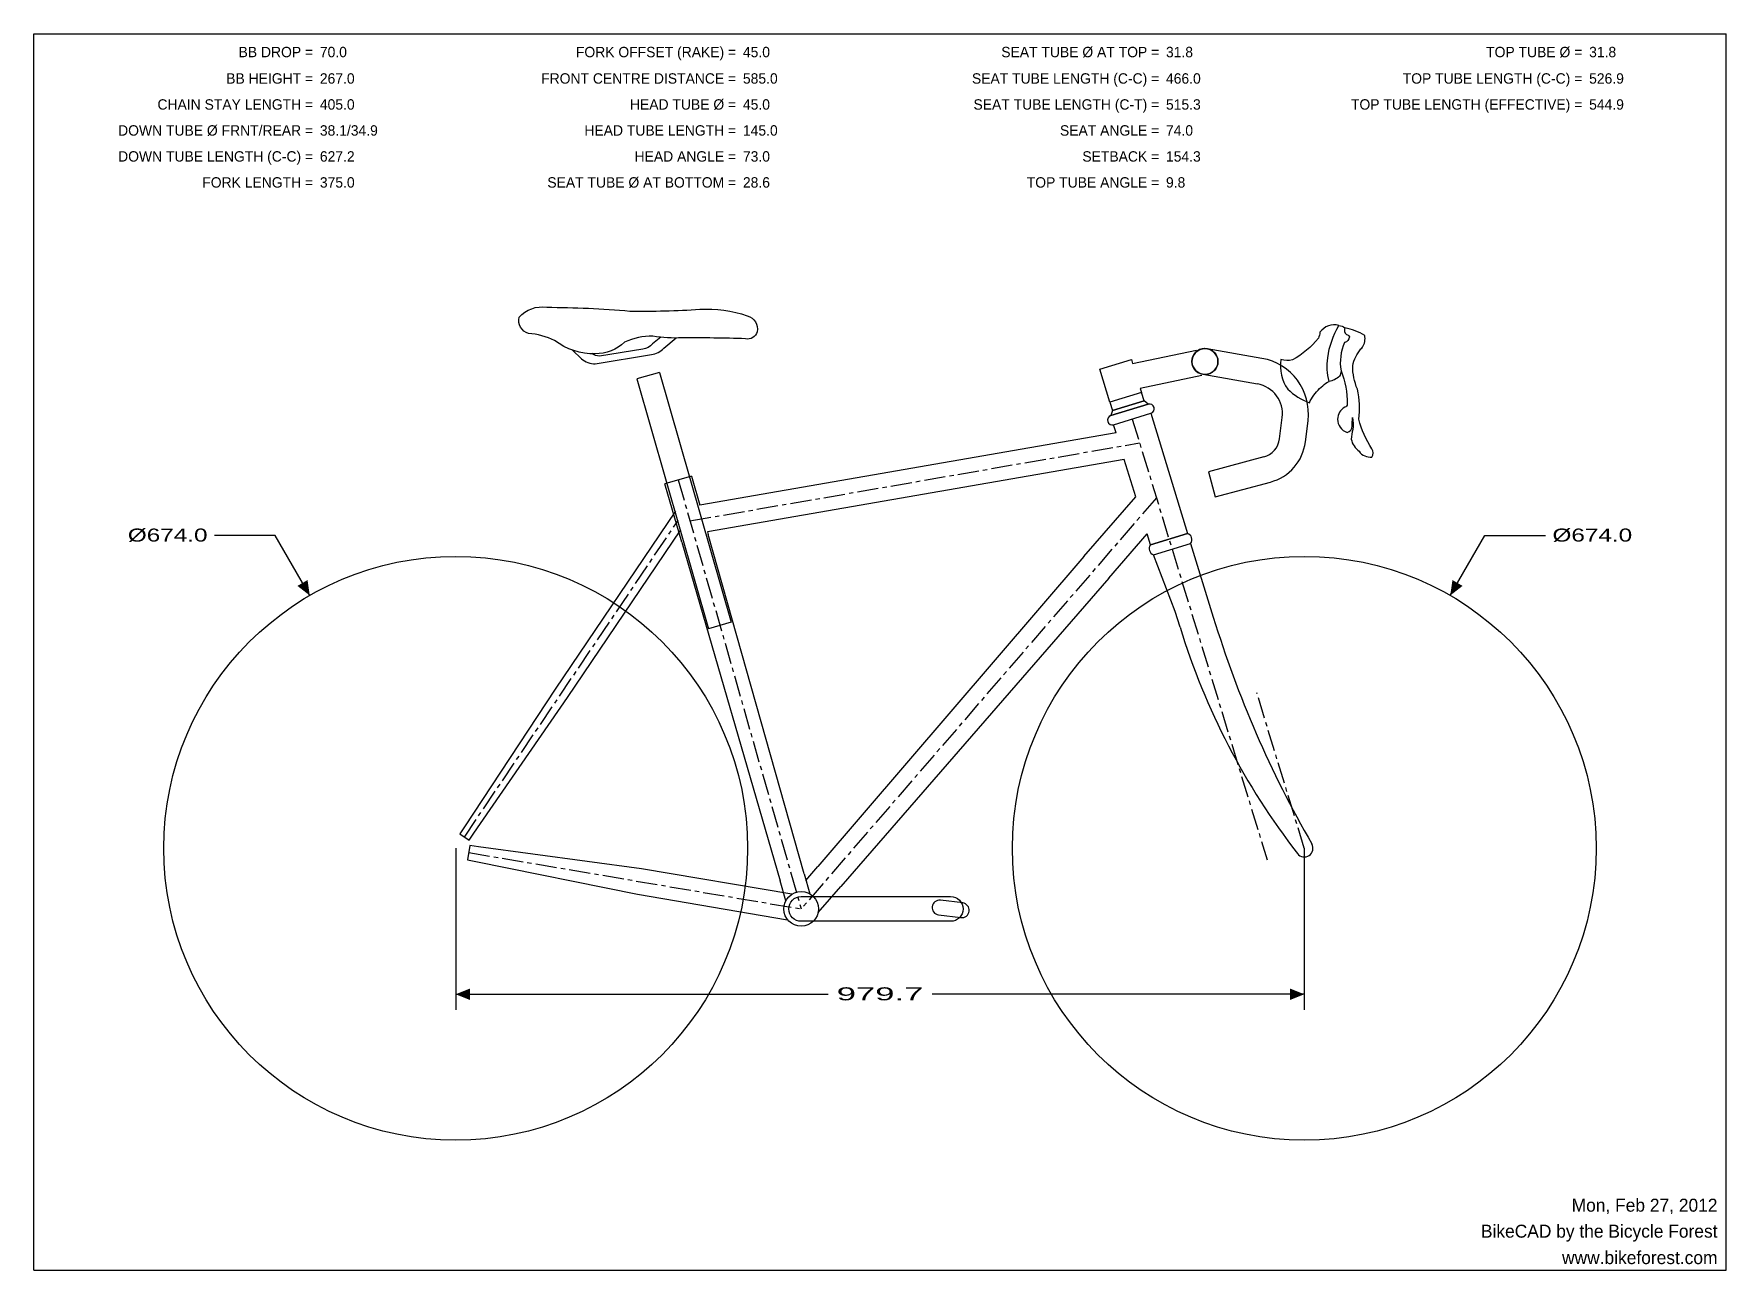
# Model space of a CAD drawing. Extents: x -150 to 1804, y -150 to 1277.
import ezdxf
from ezdxf.enums import TextEntityAlignment as Align

# ---------------------------------------------------------------- set-up
doc = ezdxf.new("R2010")
doc.units = 0
doc.header["$LTSCALE"] = 65.395
doc.linetypes.add('CENTER', pattern=[0.6, 0.375, -0.075, 0.075, -0.075])
for name, color, linetype in [('BORDER', 3, 'CONTINUOUS'), ('BRAKE', 5, 'CONTINUOUS'), ('CNTR_LINES', 40, 'CENTER'), ('CRANK', 3, 'CONTINUOUS'), ('DIM_TABLE', 7, 'CONTINUOUS'), ('DIMENSIONS', 7, 'CONTINUOUS'), ('FORK', 5, 'CONTINUOUS'), ('FRAME', 5, 'CONTINUOUS'), ('HANDLEBAR', 5, 'CONTINUOUS'), ('HEADSET', 3, 'CONTINUOUS'), ('LABELS', 7, 'CONTINUOUS'), ('PEDAL', 3, 'CONTINUOUS'), ('SADDLE', 5, 'CONTINUOUS'), ('SEATPOST', 3, 'CONTINUOUS'), ('STEM', 3, 'CONTINUOUS'), ('WHEELS', 6, 'CONTINUOUS')]:
    doc.layers.add(name, color=color, linetype=linetype)
doc.dimstyles.get("Standard").update_dxf_attribs({"dimtxt": 2.5, "dimasz": 2.5, "dimexe": 1.25, "dimexo": 0.625, "dimtad": 1, "dimcen": 2.5, "dimazin": 3, "dimtfac": 1, "dimtmove": 0, "dimatfit": 3})

# ---------------------------------------------------------------- blocks, each defined once
blk = doc.blocks.new('*D9')
at = {"layer": 'SADDLE'}
blk.add_lwpolyline([(-96, 4.4, -0.02), (0, 0, 0.02), (80.8, 2, -0.1), (135.5, -5.5, -0.4), (147, -24, -0.4), (133.4, -32, 0.01), (60.2, -31, -0.05), (26.4, -29, 0.12), (-6.1, -36, -0.18), (-40, -49.5, -0.17), (-87, -34, 0.1), (-117, -26, -0.4), (-128, -7, -0.25)], format="xyb", close=True, dxfattribs=at)
for points in [[(-66.3, -45.3), (-56, -55, 0.18), (-40, -61), (25, -50, 0.18), (39, -43), (53.4, -31.1)], [(35.5, -30.2), (26, -38, -0.18), (15, -44), (-35, -52, -0.18), (-44, -49)]]:
    blk.add_lwpolyline(points, format="xyb", dxfattribs=at)
blk = doc.blocks.new('*D6')
at = {"layer": 'BRAKE'}
for points in [[(0, 0, 0.1), (11.67, -27.39, -0.1), (16.05, -24.96, -0.1), (35.56, -20, -0.1), (44.26, -19.95, -0.1), (58.5, 3.38, -0.1), (90.47, 26.71, 0.3), (68, 32.86, -0.1), (62.6, 28.22, -0.1), (23.76, 24.5, -0.15), (12.99, 32.52, 0.2)], [(62.66, -17.57, -0.1), (46.54, -53.42, -0.35), (42.24, -54.55, 0.25), (27.34, -61.32, 0.3), (27.66, -80.16, 0.35), (36.87, -77.52, -0.02), (42.67, -69.63, -0.08), (35.22, -81.13, 0.06), (27.23, -89.23, 0.18), (26.8, -106, 0.28), (35.1, -119.76, 0.35), (40.5, -112, -0.08), (47.56, -75.36, 0.09), (66, -46, -0.1), (77, -20.56, -0.12), (95.85, -10.01, 0.2), (98.45, -9.36, 0.2), (108.38, 0.18, 0.09), (94.53, 20.54, 0.3), (91.52, 13.2, -0.32), (92.82, 9.01, -0.32), (84.6, 6.69, 0.15)]]:
    blk.add_lwpolyline(points, format="xyb", close=True, dxfattribs=at)
for points in [[(90.47, 26.71, -0.1), (94.53, 20.54, -0.1)], [(62.66, -17.57, -0.15), (57.47, -21.92, -0.15), (44.26, -19.95, -0.1)]]:
    blk.add_lwpolyline(points, format="xyb", dxfattribs=at)
blk = doc.blocks.new('*D4')
at = {"layer": 'HANDLEBAR'}
for p, q in [((60.2, -108.4), (69.5, -85.5)), ((88, -119.6), (97.3, -96.8))]:
    blk.add_line(p, q, dxfattribs=at)
blk.add_lwpolyline([(64.5, -13.5), (6.3, 13.6, 1), (-6.3, -13.6), (51.8, -40.7)], format="xyb", dxfattribs=at)
blk.add_lwpolyline([(37, -124), (-29, -124), (-29, -154), (37, -154)], dxfattribs=at)
for centre, radius, start, end in [((37, -72.4), 65, -22, 65), ((37, -72.4), 35, -22, 65), ((37, -99), 25, -90, -22), ((37, -99), 55, -90, -22)]:
    blk.add_arc(centre, radius, start, end, dxfattribs=at)
blk = doc.blocks.new('*D5')
at = {"layer": 'HEADSET'}
for points in [[(1131.7, 853.5), (1128.7, 863), (1092.3, 851.9), (1095.2, 842.3)], [(1136.4, 849.7), (1131.7, 853.5), (1095.2, 842.3), (1093.4, 836.5)]]:
    blk.add_lwpolyline(points, close=True, dxfattribs=at)
for points in [[(1139.6, 839.2, 1), (1136.4, 849.7), (1093.4, 836.5, 1), (1096.6, 826)], [(1139, 687.4, 0.5), (1142.5, 675.9), (1185.5, 689, 0.5), (1182, 700.5)]]:
    blk.add_lwpolyline(points, format="xyb", close=True, dxfattribs=at)
blk = doc.blocks.new('*D7')
at = {"layer": 'FORK'}
blk.add_lwpolyline([(1173.3, 592.2), (1167.8, 610.4), (1142.5, 675.9), (1185.5, 689), (1211.6, 603.9)], dxfattribs=at)
for centre, radius, start, end in [((1952.7, 830.5), 815, -163, -142.1929), ((2420.6, 973.5), 1264.2, -163, -150.0316), ((1316.7, 337), 10, -142.1929, 29.9684)]:
    blk.add_arc(centre, radius, start, end, dxfattribs=at)
blk = doc.blocks.new('*D8')
at = {"layer": 'CRANK'}
blk.add_lwpolyline([(0, 14.3), (172.5, 14.3, -1), (172.5, -14.3), (0, -14.3, -1)], format="xyb", close=True, dxfattribs=at)
blk = doc.blocks.new('*D10')
at = {"layer": 'PEDAL'}
blk.add_lwpolyline([(13, 8.5), (-13, 8.5, 1), (-13, -8.5), (13, -8.5, 1)], format="xyb", close=True, dxfattribs=at)
blk = doc.blocks.new('*D14')
at = {"layer": 'DIM_TABLE'}
for s, p in [('BB DROP =', (322.4, -7)), ('FORK OFFSET (RAKE) =', (810.8, -7)), ('SEAT TUBE %%c AT TOP =', (1299.2, -7)), ('TOP TUBE %%C =', (1787.6, -7)), ('BB HEIGHT =', (322.4, -37.5)), ('FRONT CENTRE DISTANCE =', (810.8, -37.5)), ('SEAT TUBE LENGTH (C-C) =', (1299.2, -37.5)), ('TOP TUBE LENGTH (C-C) =', (1787.6, -37.5)), ('CHAIN STAY LENGTH =', (322.4, -67.5)), ('HEAD TUBE %%c =', (810.8, -67.5)), ('SEAT TUBE LENGTH (C-T) =', (1299.2, -67.5)), ('TOP TUBE LENGTH (EFFECTIVE) =', (1787.6, -67.5)), ('DOWN TUBE %%C FRNT/REAR =', (322.4, -97.5)), ('HEAD TUBE LENGTH =', (810.8, -97.5)), ('SEAT ANGLE =', (1299.2, -97.5)), ('DOWN TUBE LENGTH (C-C) =', (322.4, -127.5)), ('HEAD ANGLE =', (810.8, -127.5)), ('SETBACK =', (1299.2, -127.5)), ('FORK LENGTH =', (322.4, -157.5)), ('SEAT TUBE %%c AT BOTTOM =', (810.8, -157.5)), ('TOP TUBE ANGLE =', (1299.2, -157.5))]:
    blk.add_text(s, height=12, dxfattribs=at).set_placement(p, align=Align.RIGHT)
for s, p in [('70.0', (330.2, -7)), ('45.0', (818.6, -7)), ('31.8', (1307, -7)), ('31.8', (1795.5, -7)), ('267.0', (330.2, -37.5)), ('585.0', (818.6, -37.5)), ('466.0', (1307, -37.5)), ('526.9', (1795.5, -37.5)), ('405.0', (330.2, -67.5)), ('45.0', (818.6, -67.5)), ('515.3', (1307, -67.5)), ('544.9', (1795.5, -67.5)), ('38.1/34.9', (330.2, -97.5)), ('145.0', (818.6, -97.5)), ('74.0', (1307, -97.5)), ('627.2', (330.2, -127.5)), ('73.0', (818.6, -127.5)), ('154.3', (1307, -127.5)), ('375.0', (330.2, -157.5)), ('28.6', (818.6, -157.5)), ('9.8', (1307, -157.5))]:
    blk.add_text(s, height=12, dxfattribs=at).set_placement(p)
blk = doc.blocks.new('*D0')
at = {"layer": 'DIMENSIONS', "linetype": 'BYBLOCK'}
for p, q in [((128.5, 698.1), (58.5, 698.1)), ((168.5, 628.9), (128.5, 698.1))]:
    blk.add_line(p, q, dxfattribs=at)
blk.add_solid([(154.3, 639.9), (166, 646.7), (168.5, 628.9)], dxfattribs=at)
blk.add_text('%%c674.0', height=15, dxfattribs=at).set_placement((-41.5, 691.1), (50.5, 691.1), align=Align.FIT)
blk = doc.blocks.new('*D1')
at = {"layer": 'DIMENSIONS', "linetype": 'BYBLOCK'}
for p, q in [((1485.2, 628.9), (1525.2, 698.1)), ((1525.2, 698.1), (1595.2, 698.1))]:
    blk.add_line(p, q, dxfattribs=at)
blk.add_solid([(1499.4, 639.9), (1487.7, 646.7), (1485.2, 628.9)], dxfattribs=at)
blk.add_text('%%c674.0', height=15, dxfattribs=at).set_placement((1603.2, 691.1), (1695.2, 691.1), align=Align.FIT)
blk = doc.blocks.new('*D2')
at = {"layer": 'DIMENSIONS', "linetype": 'BYBLOCK'}
for p, q in [((337, 337), (337, 150.5)), ((1316.7, 337), (1316.7, 150.5)), ((337, 168.5), (766.9, 168.5)), ((1316.7, 168.5), (886.9, 168.5))]:
    blk.add_line(p, q, dxfattribs=at)
for points in [[(353.7, 175.2), (353.7, 161.8), (337, 168.5)], [(1300, 175.2), (1300, 161.8), (1316.7, 168.5)]]:
    blk.add_solid(points, dxfattribs=at)
blk.add_text('979.7', height=15, dxfattribs=at).set_placement((776.9, 161.5), (876.9, 161.5), align=Align.FIT)

msp = doc.modelspace()

# ---------------------------------------------------------------- linework, layer by layer
at = {"layer": 'BORDER'}
for p, q in [((-150, -150), (-150, 1277.23)), ((-150, 1277.23), (1803.702, 1277.23)), ((1803.702, -150), (1803.702, 1277.23)), ((-150, -150), (1803.702, -150))]:
    msp.add_line(p, q, dxfattribs=at)
at = {"layer": 'CNTR_LINES'}
for p, q in [((1118.126, 832.597), (1273.668, 323.843)), ((607.458, 714.948), (1126.561, 805.008)), ((593.875, 762.316), (735.905, 267)), ((1145.973, 741.514), (735.905, 267)), ((347, 350), (593.679, 715.446)), ((1316.702, 337), (1261.882, 516.307)), ((352, 332), (735.905, 267))]:
    msp.add_line(p, q, dxfattribs=at)
at = {"layer": 'FRAME'}
for p, q in [((1096.609, 826.019), (1139.643, 839.176)), ((1099.533, 816.456), (1096.609, 826.019)), ((1139.643, 839.176), (1182.037, 700.512)), ((1099.533, 816.456), (618.807, 733.054)), ((1108.903, 785.807), (627.623, 702.309)), ((1122.014, 742.925), (1108.903, 785.807)), ((609.159, 766.699), (578.591, 757.933)), ((609.159, 766.699), (618.807, 733.054)), ((597.978, 690.324), (578.591, 757.933)), ((1062.211, 673.723), (1122.014, 742.925)), ((597.978, 690.324), (711.689, 299.569)), ((627.623, 702.309), (628.546, 699.089)), ((739.181, 307.453), (628.546, 699.089)), ((1091.038, 648.811), (1135.173, 699.882)), ((1139.003, 687.355), (1135.173, 699.882)), ((1139.003, 687.355), (1182.037, 700.512)), ((1062.211, 673.723), (755.082, 315.879)), ((1091.038, 648.811), (781.488, 293.06)), ((741.329, 299.964), (755.082, 315.879)), ((718.305, 276.499), (711.689, 299.569)), ((739.181, 307.453), (745.797, 284.382)), ((755.497, 262.984), (781.488, 293.06))]:
    msp.add_line(p, q, dxfattribs=at)
for points in [[(590.621, 726.109), (451.85, 520.525), (347.207, 361.925), (341.613, 353.637), (352.387, 346.363), (357.982, 354.652), (465.941, 511.014), (596.737, 704.783)], [(725.175, 283.878), (551.673, 313.254), (363.279, 338.711), (353.419, 340.381), (350.581, 323.619), (360.441, 321.95), (546.715, 283.971), (720.217, 254.595)]]:
    msp.add_lwpolyline(points, dxfattribs=at)
msp.add_circle((735.905, 267), 20, dxfattribs=at)
at = {"layer": 'SEATPOST'}
for p, q in [((572.438, 886.416), (546.292, 878.918)), ((572.438, 886.416), (655.129, 598.037)), ((546.292, 878.918), (628.983, 590.54)), ((655.129, 598.037), (628.983, 590.54))]:
    msp.add_line(p, q, dxfattribs=at)
at = {"layer": 'STEM'}
msp.add_lwpolyline([(1198.4, 882.871), (1127.297, 867.758), (1128.742, 863.031), (1092.307, 851.892), (1080.612, 890.144), (1117.047, 901.283), (1118.492, 896.556), (1192.162, 912.215)], dxfattribs=at)
msp.add_circle((1202.005, 898.972), 15, dxfattribs=at)
msp.add_arc((1202.005, 898.972), 15, -78, 102, dxfattribs=at)
at = {"layer": 'WHEELS'}
for centre in [(337, 337), (1316.702, 337)]:
    msp.add_circle(centre, 337, dxfattribs=at)

# ---------------------------------------------------------------- block references
at = {"layer": 'BRAKE', "rotation": 34.76}
msp.add_blockref('*D6', (1297.565, 867.101), dxfattribs=at)
at = {"layer": 'CRANK'}
msp.add_blockref('*D8', (735.905, 267), dxfattribs=at)
at = {"layer": 'DIM_TABLE', "color": 5}
msp.add_blockref('*D14', (-150, 1257.23), dxfattribs=at)
at = {"layer": 'FORK'}
msp.add_blockref('*D7', (0, 0), dxfattribs=at)
at = {"layer": 'HANDLEBAR', "rotation": 15}
msp.add_blockref('*D4', (1202.005, 898.972), dxfattribs=at)
at = {"layer": 'HEADSET'}
msp.add_blockref('*D5', (0, 0), dxfattribs=at)
at = {"layer": 'PEDAL', "rotation": -6.8117647058823545}
msp.add_blockref('*D10', (908.405, 267), dxfattribs=at)
at = {"layer": 'SADDLE'}
msp.add_blockref('*D9', (538.152, 957.23), dxfattribs=at)

# ---------------------------------------------------------------- texts
at = {"layer": 'LABELS'}
for s, p in [('Mon, Feb 27, 2012', (1793.702, -82.5)), ('BikeCAD by the Bicycle Forest', (1793.702, -112.5)), ('www.bikeforest.com', (1793.702, -143))]:
    msp.add_text(s, height=15, dxfattribs=at).set_placement(p, align=Align.RIGHT)

# ---------------------------------------------------------------- dimensions: what is measured, and where the dimension line sits
at = {"layer": 'DIMENSIONS'}
for p1, p2, picture, middle in [((168.5, 628.851), (505.5, 45.149), '*D0', (50.5, 698.133)), ((1485.202, 628.851), (1148.202, 45.149), '*D1', (1603.202, 698.133))]:
    dim = msp.add_diameter_dim_2p(p1=p1, p2=p2, dimstyle='Standard', dxfattribs=at)
    dim.commit()
    dim.dimension.update_dxf_attribs({"geometry": picture, "text_midpoint": middle})
dim = msp.add_linear_dim(base=(1316.702, 168.5), p1=(1316.702, 337), p2=(337, 337), angle=180, dimstyle='Standard', dxfattribs=at)
dim.commit()
dim.dimension.update_dxf_attribs({"geometry": '*D2', "text_midpoint": (776.851, 168.5)})

doc.saveas('drawing.dxf')
